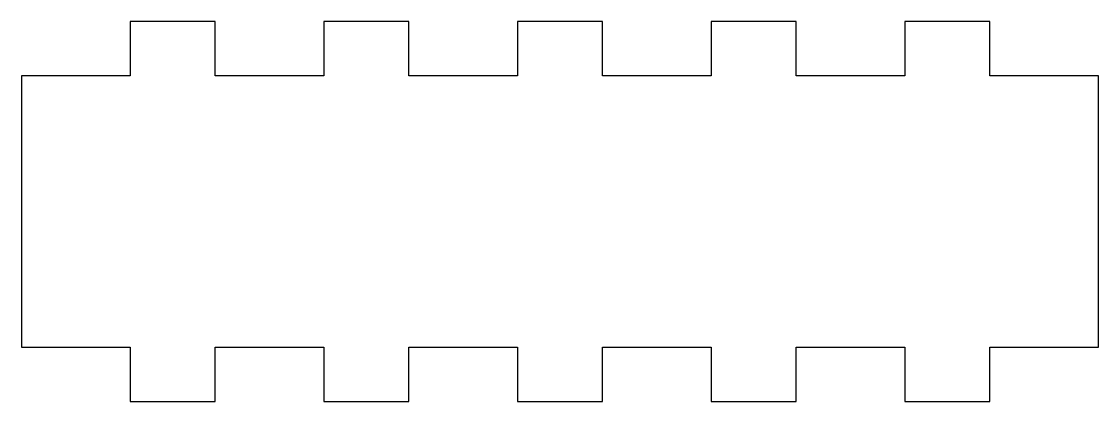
# Model space of a CAD drawing. Header units: millimetres. Extents: x -85 to 34, y -6 to 36.
import ezdxf

# ---------------------------------------------------------------- set-up
doc = ezdxf.new("R2010")
doc.units = ezdxf.units.MM
doc.layers.get('0').update_dxf_attribs({"linetype": 'CONTINUOUS'})

msp = doc.modelspace()

# ---------------------------------------------------------------- linework, layer by layer
msp.add_lwpolyline([(22.1, -0.4), (34.1, -0.4), (34.1, 29.6), (22.1, 29.6), (22.1, 35.6), (12.7, 35.6), (12.7, 29.6), (0.7, 29.6), (0.7, 35.6), (-8.7, 35.6), (-8.7, 29.6), (-20.7, 29.6), (-20.7, 35.6), (-30.1, 35.6), (-30.1, 29.6), (-42.1, 29.6), (-42.1, 35.6), (-51.5, 35.6), (-51.5, 29.6), (-63.5, 29.6), (-63.5, 35.6), (-72.9, 35.6), (-72.9, 29.6), (-84.9, 29.6), (-84.9, -0.4), (-72.9, -0.4), (-72.9, -6.4), (-63.5, -6.4), (-63.5, -0.4), (-51.5, -0.4), (-51.5, -6.4), (-42.1, -6.4), (-42.1, -0.4), (-30.1, -0.4), (-30.1, -6.4), (-20.7, -6.4), (-20.7, -0.4), (-8.7, -0.4), (-8.7, -6.4), (0.7, -6.4), (0.7, -0.4), (12.7, -0.4), (12.7, -6.4), (22.1, -6.4)], close=True)

doc.saveas('drawing.dxf')
